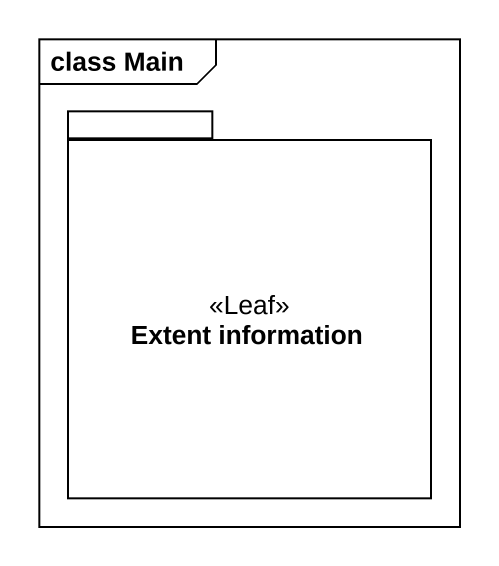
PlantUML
@startuml
mainframe class Main
package "Extent information" as Extent_information <<Leaf>> {
}
@enduml
